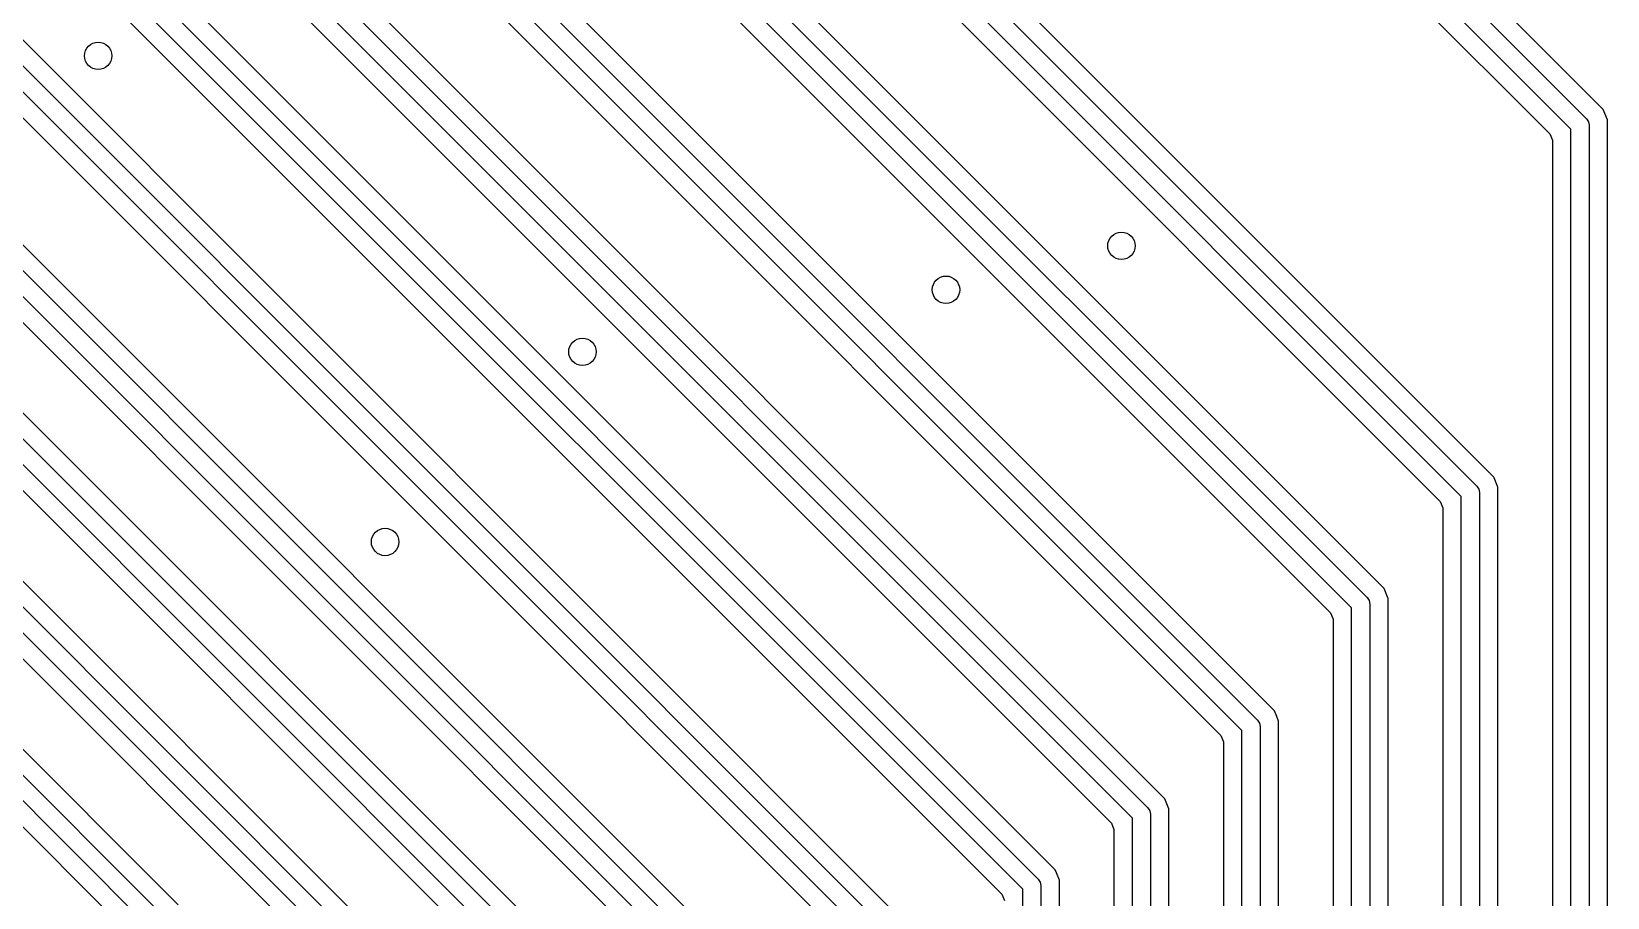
# Model space of a CAD drawing. Extents: x 114.9 to 199.6, y -137.1 to -76.7.
# Drawn here: x 186.47 to 195.1, y -132.41 to -127.68 of the extents above; entities that cross this region are included whole.
import ezdxf

# ---------------------------------------------------------------- set-up
doc = ezdxf.new("R2010")
doc.units = 0
doc.layers.add('BLACK', color=7, linetype='CONTINUOUS')

msp = doc.modelspace()

# ---------------------------------------------------------------- linework, layer by layer
at = {"layer": 'BLACK', "linetype": 'CONTINUOUS'}
for p, q in [((191.477586, -132.774746), (179.454852, -120.752012)), ((191.3, -132.88071), (179.254645, -120.835355)), ((179.34, -120.779289), (191.385356, -132.824645)), ((179.162413, -120.885254), (191.185148, -132.907987)), ((178.62, -121.17929), (190.785355, -133.344645)), ((190.877586, -133.294747), (178.734852, -121.152012)), ((190.7, -133.40071), (178.534645, -121.235355)), ((177.86, -121.33853), (189.585355, -133.063885)), ((189.677586, -133.013987), (177.974852, -121.311252)), ((177.682413, -121.444494), (189.385148, -133.147227)), ((189.5, -133.11995), (177.774645, -121.394595)), ((188.477586, -132.734747), (177.274852, -121.532012)), ((188.3, -132.84071), (177.074645, -121.615355)), ((177.16, -121.559289), (188.385355, -132.784644)), ((176.982414, -121.665255), (188.185148, -132.867987)), ((176.45, -121.76929), (187.185355, -132.504645)), ((187.277585, -132.454745), (176.564852, -121.742012)), ((176.272413, -121.875254), (186.985148, -132.587987)), ((187.1, -132.56071), (176.364645, -121.825355)), ((183.14, -123.46891), (191.985355, -132.314265)), ((194.477587, -130.114748), (187.854852, -123.492012)), ((182.962413, -123.574874), (191.785148, -132.397607)), ((191.9, -132.37033), (183.054645, -123.524975)), ((194.3, -130.22071), (187.654645, -123.575355)), ((187.74, -123.519289), (194.385355, -130.164644)), ((187.562413, -123.625254), (194.185148, -130.247987)), ((193.7, -130.83071), (186.894645, -124.025355)), ((186.98, -123.969289), (193.785355, -130.774644)), ((186.802414, -124.075254), (193.585148, -130.857987)), ((189.927966, -130.114747), (184.219354, -124.406134)), ((186.35, -124.60929), (193.185355, -131.444645)), ((193.277588, -131.394748), (186.464852, -124.582012)), ((186.172413, -124.715254), (192.985148, -131.527988)), ((193.1, -131.50071), (186.264645, -124.665355)), ((191.87, -125.039289), (194.985355, -128.154644)), ((195.077586, -128.104747), (191.984852, -125.012012)), ((191.692414, -125.145255), (194.785148, -128.237987)), ((194.9, -128.21071), (191.784645, -125.095355)), ((185.87, -125.209289), (192.585355, -131.924644)), ((192.677586, -131.874747), (185.984852, -125.182012)), ((185.692413, -125.315254), (192.385148, -132.007987)), ((192.5, -131.98071), (185.784645, -125.265355)), ((193.877587, -130.724748), (190.494851, -127.342012)), ((184.859446, -127.702286), (190.585148, -133.427987)), ((194.985355, -128.154644), (194.996194, -128.170865)), ((194.996194, -128.170865), (194.996194, -128.170866)), ((194.996194, -128.170866), (195, -128.19)), ((195.077587, -128.104749), (195.077586, -128.104747)), ((195.100499, -128.160062), (195.077587, -128.104749)), ((195.1005, -128.160066), (195.100499, -128.160062)), ((195.1005, -135.088525), (195.1005, -128.160066)), ((194.785148, -128.237987), (194.7995, -128.272635)), ((194.9, -135.122497), (194.9, -128.21071)), ((195, -128.19), (195, -135.12235)), ((194.7995, -128.272635), (194.7995, -135.089555)), ((192.077587, -132.264368), (189.927966, -130.114747)), ((194.477587, -130.114749), (194.477587, -130.114748)), ((194.479452, -130.119251), (194.477587, -130.114749)), ((194.479452, -130.119252), (194.479452, -130.119251)), ((194.500499, -130.170062), (194.479452, -130.119252)), ((194.3, -135.122497), (194.3, -130.22071)), ((194.385355, -130.164644), (194.396194, -130.180865)), ((194.396194, -130.180865), (194.396194, -130.180866)), ((194.396194, -130.180866), (194.4, -130.2)), ((194.4, -130.2), (194.4, -135.12235)), ((194.5005, -130.170066), (194.500499, -130.170062)), ((194.5005, -135.088525), (194.5005, -130.170066)), ((194.185148, -130.247987), (194.1995, -130.282635)), ((194.1995, -130.282635), (194.1995, -135.089555)), ((193.877587, -130.724749), (193.877587, -130.724748)), ((193.898297, -130.774747), (193.877587, -130.724749)), ((193.7, -135.122497), (193.7, -130.83071)), ((193.785355, -130.774644), (193.796194, -130.790865)), ((193.796194, -130.790865), (193.796194, -130.790866)), ((193.796194, -130.790866), (193.8, -130.81)), ((193.8, -130.81), (193.8, -135.12235)), ((193.900499, -130.780062), (193.898297, -130.774747)), ((193.9005, -130.780066), (193.900499, -130.780062)), ((193.9005, -135.088525), (193.9005, -130.780066)), ((193.585148, -130.857987), (193.5995, -130.892635)), ((193.5995, -130.892635), (193.5995, -135.089555)), ((193.185355, -131.444645), (193.196194, -131.460866)), ((193.290012, -131.424745), (193.277588, -131.394748)), ((193.290013, -131.424747), (193.290012, -131.424745)), ((193.290014, -131.424749), (193.290013, -131.424747)), ((193.300499, -131.450062), (193.290014, -131.424749)), ((193.3005, -131.450064), (193.300499, -131.450062)), ((193.3005, -135.088525), (193.3005, -131.450064)), ((192.985148, -131.527988), (192.9995, -131.562636)), ((193.1, -135.122497), (193.1, -131.50071)), ((193.196194, -131.460866), (193.2, -131.48)), ((193.2, -131.48), (193.2, -135.12235)), ((192.9995, -131.562636), (192.9995, -135.089555)), ((192.677587, -131.874749), (192.677586, -131.874747)), ((192.700499, -131.930062), (192.677587, -131.874749)), ((192.585355, -131.924644), (192.596194, -131.940865)), ((192.596194, -131.940865), (192.596194, -131.940866)), ((192.596194, -131.940866), (192.6, -131.96)), ((192.6, -131.96), (192.6, -135.12235)), ((192.7005, -131.930066), (192.700499, -131.930062)), ((192.7005, -135.088525), (192.7005, -131.930066)), ((192.385148, -132.007987), (192.3995, -132.042635)), ((192.3995, -132.042635), (192.3995, -135.089555)), ((192.5, -135.122497), (192.5, -131.98071)), ((191.985355, -132.314265), (191.996194, -132.330486)), ((192.084295, -132.280566), (192.077587, -132.264368)), ((192.084297, -132.280569), (192.084295, -132.280566)), ((192.084297, -132.28057), (192.084297, -132.280569)), ((192.1005, -132.319684), (192.084297, -132.28057)), ((191.785148, -132.397607), (191.7995, -132.432255)), ((191.9, -135.122497), (191.9, -132.37033)), ((191.996194, -132.330486), (192, -132.34962)), ((192, -132.34962), (192, -135.12235)), ((192.1005, -135.088525), (192.1005, -132.319684))]:
    msp.add_line(p, q, dxfattribs=at)
at = {"layer": 'BLACK'}
for centre in [(186.84, -127.81), (192.44, -128.85), (191.48, -129.09), (189.49, -129.43), (188.41, -130.47)]:
    msp.add_circle(centre, 0.075, dxfattribs=at)
at = {"layer": 'WHITE'}
for centre in [(186.84, -127.81), (192.44, -128.85), (191.48, -129.09), (189.49, -129.43), (188.41, -130.47)]:
    msp.add_circle(centre, 0.075, dxfattribs=at)

doc.saveas('drawing.dxf')
